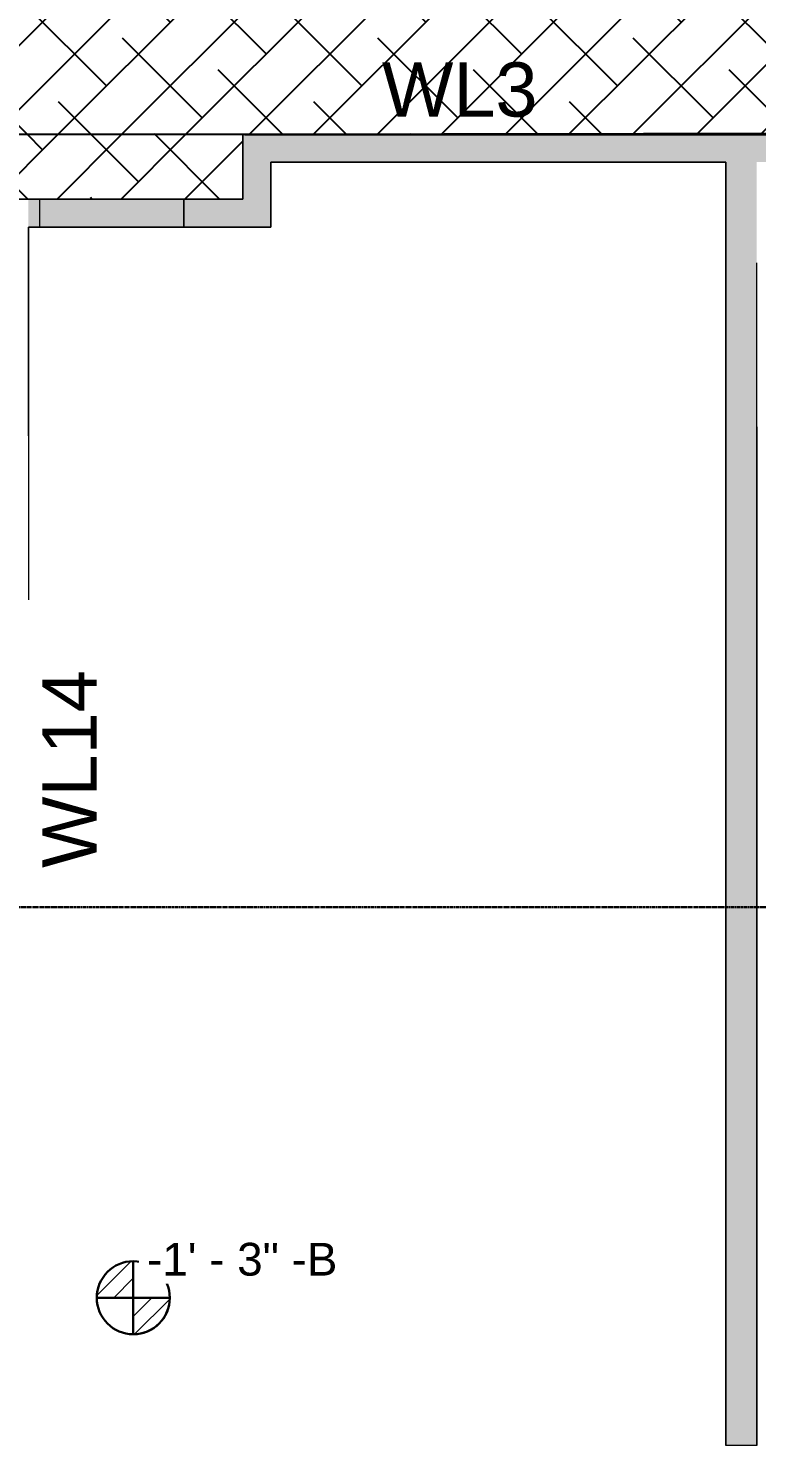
# Model space of a CAD drawing. Header units: inches. Extents: x -4126 to -1814, y 9773 to 12338.
# Drawn here: x -3132.9 to -2931.3, y 10018.1 to 10410.4 of the extents above; entities that cross this region are included whole.
import ezdxf

# ---------------------------------------------------------------- set-up
doc = ezdxf.new("R2010")
doc.units = ezdxf.units.IN
doc.header["$MEASUREMENT"] = 0
doc.linetypes.add('Grid Line 1_2_', pattern=[0.875, 0.5, -0.125, 0.125, -0.125])
for name, color, linetype, lineweight in [('G-ANNO-DIMS', 111, 'Continuous', 9), ('I-WALL', 2, 'Continuous', 13), ('S-GRID', 1, 'Continuous', 9)]:
    doc.layers.add(name, color=color, linetype=linetype, lineweight=lineweight)
doc.layers.add('LOAD_HATCH', color=8, linetype='Continuous')
doc.layers.add('loads', color=1, linetype='Continuous')
doc.styles.add('Arial', font='arial.ttf', dxfattribs={"height": 18})
doc.styles.add('Arial_2', font='arial.ttf', dxfattribs={"height": 9.070866})
pattern_1 = [(315, (32.331, 104.782), (0.027577164, 0.027577164), [])]

# ---------------------------------------------------------------- blocks, each defined once
blk = doc.blocks.new('CTR - 1st Phase - Common Walls_rvt-1-FRAMING PLAN - 1ST FLOOR')
at = {"layer": 'I-WALL', "lineweight": 5, "transparency": 33554585}
for points in [[(-3065.75, 10355.41), (-3065.75, 10381.16), (-3073.5, 10381.16), (-3073.5, 10355.41)], [(-3126.51, 10355.41), (-3089.82, 10355.41), (-3089.82, 10363.16), (-3129.82, 10363.16), (-3129.82, 10355.41)]]:
    blk.add_hatch(color=8, dxfattribs=at).paths.add_polyline_path(points, flags=0)
h = blk.add_hatch(color=8, dxfattribs=at)
h.paths.add_polyline_path([(-2841.32, 10373.41), (-2841.32, 10381.16), (-3065.75, 10381.16), (-3065.75, 10373.41), (-2856.37, 10373.41)], flags=0)
h.paths.add_polyline_path([(-2805.27, 10373.41), (-2805.27, 10381.16), (-2813.32, 10381.16), (-2813.32, 10373.41)], flags=0)
h = blk.add_hatch(color=8, dxfattribs=at)
h.paths.add_polyline_path([(-2931.27, 10018.09), (-2931.27, 10058.2), (-2939.77, 10058.2), (-2939.77, 10018.09)], flags=0)
h.paths.add_polyline_path([(-2939.77, 10058.6), (-2931.27, 10058.6), (-2931.27, 10059.03), (-2939.77, 10059.03)], flags=0)
h.paths.add_polyline_path([(-2931.27, 10059.86), (-2931.27, 10060.29), (-2939.77, 10060.29), (-2939.77, 10059.86)], flags=0)
h.paths.add_polyline_path([(-2931.27, 10060.68), (-2931.27, 10106.08), (-2939.77, 10106.08), (-2939.77, 10060.68)], flags=0)
h.paths.add_polyline_path([(-2939.77, 10106.48), (-2931.27, 10106.48), (-2931.27, 10106.91), (-2939.77, 10106.91)], flags=0)
h.paths.add_polyline_path([(-2931.27, 10107.74), (-2931.27, 10108.17), (-2939.77, 10108.17), (-2939.77, 10107.74)], flags=0)
h.paths.add_polyline_path([(-2931.27, 10108.56), (-2931.27, 10153.97), (-2939.77, 10153.97), (-2939.77, 10108.56)], flags=0)
h.paths.add_polyline_path([(-2939.77, 10154.36), (-2931.27, 10154.36), (-2931.27, 10154.79), (-2939.77, 10154.79)], flags=0)
h.paths.add_polyline_path([(-2931.27, 10155.62), (-2931.27, 10156.05), (-2939.77, 10156.05), (-2939.77, 10155.62)], flags=0)
h.paths.add_polyline_path([(-2939.77, 10156.45), (-2931.27, 10156.45), (-2931.27, 10201.85), (-2939.77, 10201.85)], flags=0)
h.paths.add_polyline_path([(-2931.27, 10202.24), (-2931.27, 10202.67), (-2939.77, 10202.67), (-2939.77, 10202.24)], flags=0)
h.paths.add_polyline_path([(-2931.27, 10203.5), (-2931.27, 10203.93), (-2939.77, 10203.93), (-2939.77, 10203.5)], flags=0)
h.paths.add_polyline_path([(-2939.77, 10204.33), (-2931.27, 10204.33), (-2931.27, 10249.73), (-2939.77, 10249.73), (-2939.77, 10222.87)], flags=0)
h.paths.add_polyline_path([(-2939.77, 10250.12), (-2931.27, 10250.12), (-2931.27, 10250.55), (-2939.77, 10250.55)], flags=0)
h.paths.add_polyline_path([(-2939.77, 10251.39), (-2931.27, 10251.39), (-2931.27, 10251.82), (-2939.77, 10251.82)], flags=0)
h.paths.add_polyline_path([(-2939.77, 10252.21), (-2931.27, 10252.21), (-2931.27, 10297.61), (-2939.77, 10297.61)], flags=0)
h.paths.add_polyline_path([(-2939.77, 10298), (-2931.27, 10298), (-2931.27, 10298.43), (-2939.77, 10298.43)], flags=0)
h.paths.add_polyline_path([(-2939.77, 10299.27), (-2931.27, 10299.27), (-2931.27, 10299.7), (-2939.77, 10299.7)], flags=0)
h.paths.add_polyline_path([(-2939.77, 10300.09), (-2931.27, 10300.09), (-2931.27, 10345.49), (-2939.77, 10345.49)], flags=0)
h.paths.add_polyline_path([(-2939.77, 10345.89), (-2931.27, 10345.89), (-2931.27, 10346.32), (-2939.77, 10346.32)], flags=0)
h.paths.add_polyline_path([(-2939.77, 10347.15), (-2931.27, 10347.15), (-2931.27, 10347.58), (-2939.77, 10347.58)], flags=0)
h.paths.add_polyline_path([(-2939.77, 10347.97), (-2931.27, 10347.97), (-2931.27, 10373.41), (-2939.77, 10373.41), (-2939.77, 10372.89)], flags=0)
h = blk.add_hatch(color=8, dxfattribs=at)
h.paths.add_polyline_path([(-3073.5, 10355.41), (-3073.5, 10363.16), (-3089.82, 10363.16), (-3089.82, 10355.41)], flags=0)
h.paths.add_polyline_path([(-3132.87, 10355.41), (-3129.82, 10355.41), (-3129.82, 10363.16), (-3132.87, 10363.16)], flags=0)
h = blk.add_hatch(color=8, dxfattribs=at)
h.paths.add_polyline_path([(-2931.27, 10058.2), (-2931.27, 10058.6), (-2939.77, 10058.6), (-2939.77, 10058.2)], flags=0)
h.paths.add_polyline_path([(-2939.77, 10060.29), (-2931.27, 10060.29), (-2931.27, 10060.68), (-2939.77, 10060.68)], flags=0)
h.paths.add_polyline_path([(-2939.77, 10106.08), (-2931.27, 10106.08), (-2931.27, 10106.48), (-2939.77, 10106.48)], flags=0)
h.paths.add_polyline_path([(-2931.27, 10108.17), (-2931.27, 10108.56), (-2939.77, 10108.56), (-2939.77, 10108.17)], flags=0)
h.paths.add_polyline_path([(-2931.27, 10153.97), (-2931.27, 10154.36), (-2939.77, 10154.36), (-2939.77, 10153.97)], flags=0)
h.paths.add_polyline_path([(-2939.77, 10156.05), (-2931.27, 10156.05), (-2931.27, 10156.45), (-2939.77, 10156.45)], flags=0)
h.paths.add_polyline_path([(-2931.27, 10201.85), (-2931.27, 10202.24), (-2939.77, 10202.24), (-2939.77, 10201.85)], flags=0)
h.paths.add_polyline_path([(-2939.77, 10203.93), (-2931.27, 10203.93), (-2931.27, 10204.33), (-2939.77, 10204.33)], flags=0)
h.paths.add_polyline_path([(-2931.27, 10249.73), (-2931.27, 10250.12), (-2939.77, 10250.12), (-2939.77, 10249.73)], flags=0)
h.paths.add_polyline_path([(-2939.77, 10251.82), (-2931.27, 10251.82), (-2931.27, 10252.21), (-2939.77, 10252.21)], flags=0)
h.paths.add_polyline_path([(-2939.77, 10297.61), (-2931.27, 10297.61), (-2931.27, 10298), (-2939.77, 10298)], flags=0)
h.paths.add_polyline_path([(-2939.77, 10299.7), (-2931.27, 10299.7), (-2931.27, 10300.09), (-2939.77, 10300.09)], flags=0)
h.paths.add_polyline_path([(-2939.77, 10345.49), (-2931.27, 10345.49), (-2931.27, 10345.89), (-2939.77, 10345.89)], flags=0)
h.paths.add_polyline_path([(-2939.77, 10347.58), (-2931.27, 10347.58), (-2931.27, 10347.97), (-2939.77, 10347.97)], flags=0)
h = blk.add_hatch(color=8, dxfattribs=at)
h.paths.add_polyline_path([(-2939.77, 10059.03), (-2931.27, 10059.03), (-2931.27, 10059.86), (-2939.77, 10059.86), (-2939.77, 10059.4)], flags=0)
h.paths.add_polyline_path([(-2931.27, 10106.91), (-2931.27, 10107.74), (-2939.77, 10107.74), (-2939.77, 10106.91)], flags=0)
h.paths.add_polyline_path([(-2939.77, 10154.79), (-2931.27, 10154.79), (-2931.27, 10155.62), (-2939.77, 10155.62), (-2939.77, 10155.16)], flags=0)
h.paths.add_polyline_path([(-2931.27, 10202.67), (-2931.27, 10203.5), (-2939.77, 10203.5), (-2939.77, 10202.67)], flags=0)
h.paths.add_polyline_path([(-2939.77, 10250.55), (-2931.27, 10250.55), (-2931.27, 10251.39), (-2939.77, 10251.39), (-2939.77, 10250.93)], flags=0)
h.paths.add_polyline_path([(-2931.27, 10298.43), (-2931.27, 10299.27), (-2939.77, 10299.27), (-2939.77, 10298.43)], flags=0)
h.paths.add_polyline_path([(-2939.77, 10346.32), (-2931.27, 10346.32), (-2931.27, 10347.15), (-2939.77, 10347.15), (-2939.77, 10346.69)], flags=0)
at = {"layer": 'I-WALL', "color": 253}
for p, q in [((-3073.5, 10363.16), (-3073.5, 10381.16)), ((-3065.75, 10381.16), (-3073.5, 10381.16)), ((-3065.75, 10381.16), (-2841.32, 10381.16)), ((-2939.77, 10373.41), (-3065.75, 10373.41)), ((-3065.75, 10373.41), (-3065.75, 10355.41)), ((-2939.77, 10347.97), (-2939.77, 10373.41)), ((-3132.87, 10363.16), (-3140.32, 10363.16)), ((-3132.87, 10363.16), (-3073.5, 10363.16)), ((-3129.82, 10363.16), (-3129.82, 10355.41)), ((-3089.82, 10363.16), (-3089.82, 10355.41)), ((-3132.87, 10355.41), (-3132.87, 10347.97)), ((-3073.5, 10355.41), (-3132.87, 10355.41)), ((-3073.5, 10355.41), (-3065.75, 10355.41)), ((-3132.87, 10347.97), (-3132.87, 10347.58)), ((-3132.87, 10347.58), (-3132.87, 10347.15)), ((-3132.87, 10347.15), (-3132.87, 10346.77)), ((-3132.87, 10346.69), (-3132.87, 10346.32)), ((-3132.87, 10346.32), (-3132.87, 10345.89)), ((-3132.87, 10345.89), (-3132.87, 10345.49)), ((-2939.77, 10347.58), (-2939.77, 10347.97)), ((-2939.77, 10347.15), (-2939.77, 10347.58)), ((-2939.77, 10346.77), (-2939.77, 10347.15)), ((-2939.77, 10346.32), (-2939.77, 10346.69)), ((-2939.77, 10345.89), (-2939.77, 10346.32)), ((-2939.77, 10345.49), (-2939.77, 10345.89)), ((-3132.87, 10345.49), (-3132.87, 10300.09)), ((-2939.77, 10300.09), (-2939.77, 10345.49)), ((-3132.87, 10300.09), (-3132.87, 10299.7)), ((-3132.87, 10299.7), (-3132.87, 10299.27)), ((-3132.87, 10299.27), (-3132.87, 10298.89)), ((-3132.87, 10298.81), (-3132.87, 10298.43)), ((-2939.77, 10299.7), (-2939.77, 10300.09)), ((-2939.77, 10299.27), (-2939.77, 10299.7)), ((-2939.77, 10298.89), (-2939.77, 10299.27)), ((-2939.77, 10298.43), (-2939.77, 10298.81)), ((-2931.27, 10300.09), (-2931.27, 10299.7)), ((-2931.27, 10299.7), (-2931.27, 10299.27)), ((-2931.27, 10299.27), (-2931.27, 10298.89)), ((-2931.27, 10298.81), (-2931.27, 10298.43)), ((-3132.87, 10298.43), (-3132.87, 10298)), ((-3132.87, 10298), (-3132.87, 10297.61)), ((-3132.87, 10297.61), (-3132.87, 10252.21)), ((-2939.77, 10298), (-2939.77, 10298.43)), ((-2939.77, 10297.61), (-2939.77, 10298)), ((-2939.77, 10252.21), (-2939.77, 10297.61)), ((-2931.27, 10298.43), (-2931.27, 10298)), ((-2931.27, 10298), (-2931.27, 10297.61)), ((-2931.27, 10297.61), (-2931.27, 10252.21)), ((-2939.77, 10251.82), (-2939.77, 10252.21)), ((-2939.77, 10251.39), (-2939.77, 10251.82)), ((-2931.27, 10252.21), (-2931.27, 10251.82)), ((-2931.27, 10251.82), (-2931.27, 10251.39)), ((-2939.77, 10251.01), (-2939.77, 10251.39)), ((-2939.77, 10250.55), (-2939.77, 10250.93)), ((-2939.77, 10250.12), (-2939.77, 10250.55)), ((-2939.77, 10249.73), (-2939.77, 10250.12)), ((-2939.77, 10204.33), (-2939.77, 10249.73)), ((-2931.27, 10251.39), (-2931.27, 10251.01)), ((-2931.27, 10250.93), (-2931.27, 10250.55)), ((-2931.27, 10250.55), (-2931.27, 10250.12)), ((-2931.27, 10250.12), (-2931.27, 10249.73)), ((-2931.27, 10249.73), (-2931.27, 10204.33)), ((-2939.77, 10203.93), (-2939.77, 10204.33)), ((-2939.77, 10203.5), (-2939.77, 10203.93)), ((-2939.77, 10203.13), (-2939.77, 10203.5)), ((-2939.77, 10202.67), (-2939.77, 10203.05)), ((-2939.77, 10202.24), (-2939.77, 10202.67)), ((-2939.77, 10201.85), (-2939.77, 10202.24)), ((-2939.77, 10156.45), (-2939.77, 10201.85)), ((-2931.27, 10204.33), (-2931.27, 10203.93)), ((-2931.27, 10203.93), (-2931.27, 10203.5)), ((-2931.27, 10203.5), (-2931.27, 10203.13)), ((-2931.27, 10203.05), (-2931.27, 10202.67)), ((-2931.27, 10202.67), (-2931.27, 10202.24)), ((-2931.27, 10202.24), (-2931.27, 10201.85)), ((-2931.27, 10201.85), (-2931.27, 10156.45)), ((-2939.77, 10156.05), (-2939.77, 10156.45)), ((-2939.77, 10155.62), (-2939.77, 10156.05)), ((-2939.77, 10155.25), (-2939.77, 10155.62)), ((-2939.77, 10154.79), (-2939.77, 10155.16)), ((-2939.77, 10154.36), (-2939.77, 10154.79)), ((-2939.77, 10153.97), (-2939.77, 10154.36)), ((-2939.77, 10108.56), (-2939.77, 10153.97)), ((-2931.27, 10156.45), (-2931.27, 10156.05)), ((-2931.27, 10156.05), (-2931.27, 10155.62)), ((-2931.27, 10155.62), (-2931.27, 10155.25)), ((-2931.27, 10155.16), (-2931.27, 10154.79)), ((-2931.27, 10154.79), (-2931.27, 10154.36)), ((-2931.27, 10154.36), (-2931.27, 10153.97)), ((-2931.27, 10153.97), (-2931.27, 10108.56)), ((-2939.77, 10108.17), (-2939.77, 10108.56)), ((-2939.77, 10107.74), (-2939.77, 10108.17)), ((-2939.77, 10107.37), (-2939.77, 10107.74)), ((-2939.77, 10106.91), (-2939.77, 10107.28)), ((-2939.77, 10106.48), (-2939.77, 10106.91)), ((-2939.77, 10106.08), (-2939.77, 10106.48)), ((-2931.27, 10108.56), (-2931.27, 10108.17)), ((-2931.27, 10108.17), (-2931.27, 10107.74)), ((-2931.27, 10107.74), (-2931.27, 10107.37)), ((-2931.27, 10107.28), (-2931.27, 10106.91)), ((-2931.27, 10106.91), (-2931.27, 10106.48)), ((-2931.27, 10106.48), (-2931.27, 10106.08)), ((-2939.77, 10060.68), (-2939.77, 10106.08)), ((-2931.27, 10106.08), (-2931.27, 10060.68)), ((-2939.77, 10060.29), (-2939.77, 10060.68)), ((-2939.77, 10059.86), (-2939.77, 10060.29)), ((-2939.77, 10059.48), (-2939.77, 10059.86)), ((-2939.77, 10059.03), (-2939.77, 10059.4)), ((-2931.27, 10060.68), (-2931.27, 10060.29)), ((-2931.27, 10060.29), (-2931.27, 10059.86)), ((-2931.27, 10059.86), (-2931.27, 10059.48)), ((-2931.27, 10059.4), (-2931.27, 10059.03)), ((-2939.77, 10058.6), (-2939.77, 10059.03)), ((-2939.77, 10058.2), (-2939.77, 10058.6)), ((-2939.77, 10018.09), (-2939.77, 10058.2)), ((-2931.27, 10059.03), (-2931.27, 10058.6)), ((-2931.27, 10058.6), (-2931.27, 10058.2)), ((-2931.27, 10058.2), (-2931.27, 10018.09)), ((-2931.27, 10018.09), (-2939.77, 10018.09))]:
    blk.add_line(p, q, dxfattribs=at)
at = {"layer": 'I-WALL', "color": 9}
for p, q in [((-3073.5, 10381.16), (-3073.5, 10363.16)), ((-3073.5, 10381.16), (-3065.75, 10381.16)), ((-2841.32, 10381.16), (-3065.75, 10381.16)), ((-3065.75, 10373.41), (-2939.77, 10373.41)), ((-3065.75, 10355.41), (-3065.75, 10373.41)), ((-2939.77, 10373.41), (-2939.77, 10347.97)), ((-3140.32, 10363.16), (-3132.87, 10363.16)), ((-3129.82, 10363.16), (-3132.87, 10363.16)), ((-3089.82, 10363.16), (-3129.82, 10363.16)), ((-3129.82, 10363.16), (-3129.82, 10355.41)), ((-3073.5, 10363.16), (-3089.82, 10363.16)), ((-3089.82, 10355.41), (-3089.82, 10363.16)), ((-3132.87, 10347.97), (-3132.87, 10355.41)), ((-3132.87, 10355.41), (-3129.82, 10355.41)), ((-3129.82, 10355.41), (-3089.82, 10355.41)), ((-3089.82, 10355.41), (-3073.5, 10355.41)), ((-3065.75, 10355.41), (-3073.5, 10355.41)), ((-3132.87, 10347.58), (-3132.87, 10347.97)), ((-3132.87, 10346.77), (-3132.87, 10347.58)), ((-3132.87, 10345.89), (-3132.87, 10346.69)), ((-3132.87, 10345.49), (-3132.87, 10345.89)), ((-2939.77, 10347.97), (-2939.77, 10347.58)), ((-2939.77, 10347.58), (-2939.77, 10346.77)), ((-2939.77, 10346.69), (-2939.77, 10345.89)), ((-2939.77, 10345.89), (-2939.77, 10345.49)), ((-3132.87, 10300.09), (-3132.87, 10345.49)), ((-2939.77, 10345.49), (-2939.77, 10300.09)), ((-2931.27, 10300.09), (-2931.27, 10345.49)), ((-3132.87, 10299.7), (-3132.87, 10300.09)), ((-3132.87, 10298.89), (-3132.87, 10299.7)), ((-3132.87, 10298), (-3132.87, 10298.81)), ((-2939.77, 10300.09), (-2939.77, 10299.7)), ((-2939.77, 10299.7), (-2939.77, 10298.89)), ((-2939.77, 10298.81), (-2939.77, 10298)), ((-2931.27, 10299.7), (-2931.27, 10300.09)), ((-2931.27, 10298.89), (-2931.27, 10299.7)), ((-2931.27, 10298), (-2931.27, 10298.81)), ((-3132.87, 10297.61), (-3132.87, 10298)), ((-2939.77, 10298), (-2939.77, 10297.61)), ((-2939.77, 10297.61), (-2939.77, 10252.21)), ((-2931.27, 10297.61), (-2931.27, 10298)), ((-2931.27, 10252.21), (-2931.27, 10297.61)), ((-2939.77, 10252.21), (-2939.77, 10251.82)), ((-2939.77, 10251.82), (-2939.77, 10251.01)), ((-2931.27, 10251.82), (-2931.27, 10252.21)), ((-2931.27, 10251.01), (-2931.27, 10251.82)), ((-2939.77, 10250.93), (-2939.77, 10250.12)), ((-2939.77, 10250.12), (-2939.77, 10249.73)), ((-2939.77, 10249.73), (-2939.77, 10204.33)), ((-2931.27, 10250.12), (-2931.27, 10250.93)), ((-2931.27, 10249.73), (-2931.27, 10250.12)), ((-2931.27, 10204.33), (-2931.27, 10249.73)), ((-2939.77, 10204.33), (-2939.77, 10203.93)), ((-2939.77, 10203.93), (-2939.77, 10203.13)), ((-2939.77, 10203.05), (-2939.77, 10202.24)), ((-2939.77, 10202.24), (-2939.77, 10201.85)), ((-2939.77, 10201.85), (-2939.77, 10156.45)), ((-2931.27, 10203.93), (-2931.27, 10204.33)), ((-2931.27, 10203.13), (-2931.27, 10203.93)), ((-2931.27, 10202.24), (-2931.27, 10203.05)), ((-2931.27, 10201.85), (-2931.27, 10202.24)), ((-2931.27, 10156.45), (-2931.27, 10201.85)), ((-2939.77, 10156.45), (-2939.77, 10156.05)), ((-2939.77, 10156.05), (-2939.77, 10155.25)), ((-2939.77, 10155.16), (-2939.77, 10154.36)), ((-2939.77, 10154.36), (-2939.77, 10153.97)), ((-2939.77, 10153.97), (-2939.77, 10108.56)), ((-2931.27, 10156.05), (-2931.27, 10156.45)), ((-2931.27, 10155.25), (-2931.27, 10156.05)), ((-2931.27, 10154.36), (-2931.27, 10155.16)), ((-2931.27, 10153.97), (-2931.27, 10154.36)), ((-2931.27, 10108.56), (-2931.27, 10153.97)), ((-2939.77, 10108.56), (-2939.77, 10108.17)), ((-2939.77, 10108.17), (-2939.77, 10107.37)), ((-2939.77, 10107.28), (-2939.77, 10106.48)), ((-2939.77, 10106.48), (-2939.77, 10106.08)), ((-2931.27, 10108.17), (-2931.27, 10108.56)), ((-2931.27, 10107.37), (-2931.27, 10108.17)), ((-2931.27, 10106.48), (-2931.27, 10107.28)), ((-2931.27, 10106.08), (-2931.27, 10106.48)), ((-2939.77, 10106.08), (-2939.77, 10060.68)), ((-2931.27, 10060.68), (-2931.27, 10106.08)), ((-2939.77, 10060.68), (-2939.77, 10060.29)), ((-2939.77, 10060.29), (-2939.77, 10059.48)), ((-2939.77, 10059.4), (-2939.77, 10058.6)), ((-2931.27, 10060.29), (-2931.27, 10060.68)), ((-2931.27, 10059.48), (-2931.27, 10060.29)), ((-2931.27, 10058.6), (-2931.27, 10059.4)), ((-2939.77, 10058.6), (-2939.77, 10058.2)), ((-2939.77, 10058.2), (-2939.77, 10018.09)), ((-2931.27, 10058.2), (-2931.27, 10058.6)), ((-2931.27, 10018.09), (-2931.27, 10058.2)), ((-2931.27, 10018.09), (-2939.77, 10018.09))]:
    blk.add_line(p, q, dxfattribs=at)
blk = doc.blocks.new('Spot Elevations - Símbolo de cota horizontal-V284-FRAMING PLAN - 1ST FLOOR')
at = {"layer": 'G-ANNO-DIMS'}
h = blk.add_hatch(dxfattribs=at)
h.set_pattern_fill('FP_89', color=256, style=0, pattern_type=2)
h.set_pattern_definition(pattern_1)
edge = h.paths.add_edge_path(flags=0)
edge.add_arc((0, 0), 0.1053, 0, 90, ccw=False)
edge.add_line((0.1053, 0), (0, 0))
edge.add_line((0, 0), (0, 0.1053))
h = blk.add_hatch(dxfattribs=at)
h.set_pattern_fill('FP_89', color=256, style=0, pattern_type=2)
h.set_pattern_definition(pattern_1)
edge = h.paths.add_edge_path(flags=0)
edge.add_arc((0, 0), 0.1053, 0, 90, ccw=False)
edge.add_line((0.1053, 0), (0, 0))
edge.add_line((0, 0), (0, 0.1053))
h = blk.add_hatch(dxfattribs=at)
h.set_pattern_fill('FP_89', color=256, style=0, pattern_type=2)
h.set_pattern_definition(pattern_1)
edge = h.paths.add_edge_path(flags=0)
edge.add_arc((0, 0), 0.1053, 180, 270, ccw=False)
edge.add_line((-0.1053, 0), (0, 0))
edge.add_line((0, 0), (0, -0.1053))
h = blk.add_hatch(dxfattribs=at)
h.set_pattern_fill('FP_89', color=256, style=0, pattern_type=2)
h.set_pattern_definition(pattern_1)
edge = h.paths.add_edge_path(flags=0)
edge.add_arc((0, 0), 0.1053, 180, 270, ccw=False)
edge.add_line((-0.1053, 0), (0, 0))
edge.add_line((0, 0), (0, -0.1053))
at = {"layer": 'G-ANNO-DIMS', "lineweight": 30}
for p, q in [((0, 0.1053), (0, 0)), ((0, 0), (-0.1053, 0)), ((0, 0), (0.1053, 0)), ((0, -0.1053), (0, 0))]:
    blk.add_line(p, q, dxfattribs=at)
blk.add_circle((0, 0), 0.1053, dxfattribs=at)
for start, end in [(360, 90), (180, 270)]:
    blk.add_arc((0, 0), 0.1053, start, end, dxfattribs=at)

msp = doc.modelspace()

# ---------------------------------------------------------------- hatches: boundary and pattern name
at = {"layer": 'LOAD_HATCH'}
h = msp.add_hatch(dxfattribs=at)
h.set_pattern_fill('ANSI38', color=256, scale=100, style=0)
h.paths.add_polyline_path([(-3481.324, 10382.789), (-3418.524, 10381), (-3072.924, 10381), (-2509.521, 10381.514), (-2503.7, 10449.439), (-3408.924, 10449.439), (-3401.049, 11277.289), (-3371.874, 11277.289), (-3371.874, 11473.789), (-3140.124, 11473.539), (-3139.124, 11648.339), (-2778.924, 11649.339), (-2778.924, 11628.389), (-2718.724, 11628.389), (-2650.524, 11628.389), (-2650.524, 11649.339), (-2509.521, 11650), (-2509.521, 11717.264), (-3140.124, 11718), (-3140.124, 11838.614), (-3460.024, 11838.614), (-3460.024, 11787.364), (-3199.999, 11783.364), (-3199.999, 11535.189), (-3481.324, 11530.989), (-3477.974, 11244.389), (-3477.974, 10410)])
h = msp.add_hatch(dxfattribs=at)
h.set_pattern_fill('ANSI38', color=256, scale=100, style=0)
h.paths.add_polyline_path([(-3154.324, 10363.164), (-3144.324, 10363.164), (-3141.374, 10363.164), (-3140.324, 10363.164), (-3132.874, 10363.164), (-3073.499, 10363.164), (-3073.499, 10381), (-3154.324, 10381)])
h.paths.add_polyline_path([(-3200.749, 10363.164), (-3168.324, 10363.164), (-3164.324, 10363.164), (-3154.324, 10363.164), (-3154.324, 10381), (-3200.749, 10381)])

# ---------------------------------------------------------------- linework, layer by layer
msp.add_lwpolyline([(-3072.924, 10381), (-2797, 10381), (-2509.521, 10381.514), (-2740, 10381.514), (-2797, 10381.514)], close=True)
msp.add_lwpolyline([(-3401.049, 11277.289), (-3408.924, 10449.439), (-2503.7, 10449.439), (-2509.521, 10381.514), (-3072.924, 10381), (-3418.524, 10381), (-3481.324, 10382.789), (-3477.974, 10410), (-3477.974, 11244.389)], dxfattribs=at)
at = {"layer": 'S-GRID', "linetype": 'Grid Line 1_2_', "lineweight": 30}
msp.add_line((-1814.206, 10167.189), (-4076.95, 10167.189), dxfattribs=at)

# ---------------------------------------------------------------- block references
at = {"lineweight": 5}
msp.add_blockref('CTR - 1st Phase - Common Walls_rvt-1-FRAMING PLAN - 1ST FLOOR', (0, 0), dxfattribs=at)
at = {"layer": 'G-ANNO-DIMS', "lineweight": 30, "extrusion": (0, 0, -1), "xscale": 95.99999999999994, "yscale": 95.99999999999994, "zscale": 95.99999999999994, "rotation": 180}
msp.add_blockref('Spot Elevations - Símbolo de cota horizontal-V284-FRAMING PLAN - 1ST FLOOR', (3103.818, 10059.025), dxfattribs=at)

# ---------------------------------------------------------------- texts
at = {"layer": 'loads', "insert": (-3035, 10401), "char_height": 15, "width": 29.92125, "attachment_point": 1, "style": 'Arial'}
msp.add_mtext('WL3', dxfattribs=at)
at = {"layer": 'loads', "insert": (-3129, 10178), "char_height": 15, "width": 29.92125, "attachment_point": 1, "rotation": 90, "style": 'Arial'}
msp.add_mtext('WL14', dxfattribs=at)

# ---------------------------------------------------------------- next in the draw order: texts
at = {"layer": 'G-ANNO-DIMS', "insert": (-3100.008, 10074.228), "char_height": 9.07087, "width": 62.85656, "attachment_point": 1, "line_spacing_factor": 0.941778, "style": 'Arial_2', "bg_fill": 3, "box_fill_scale": 1.25, "bg_fill_color": 256, "bg_fill_true_color": 13158600, "bg_fill_transparency": 0}
msp.add_mtext('-1\' - 3" -B', dxfattribs=at)

doc.saveas('drawing.dxf')
